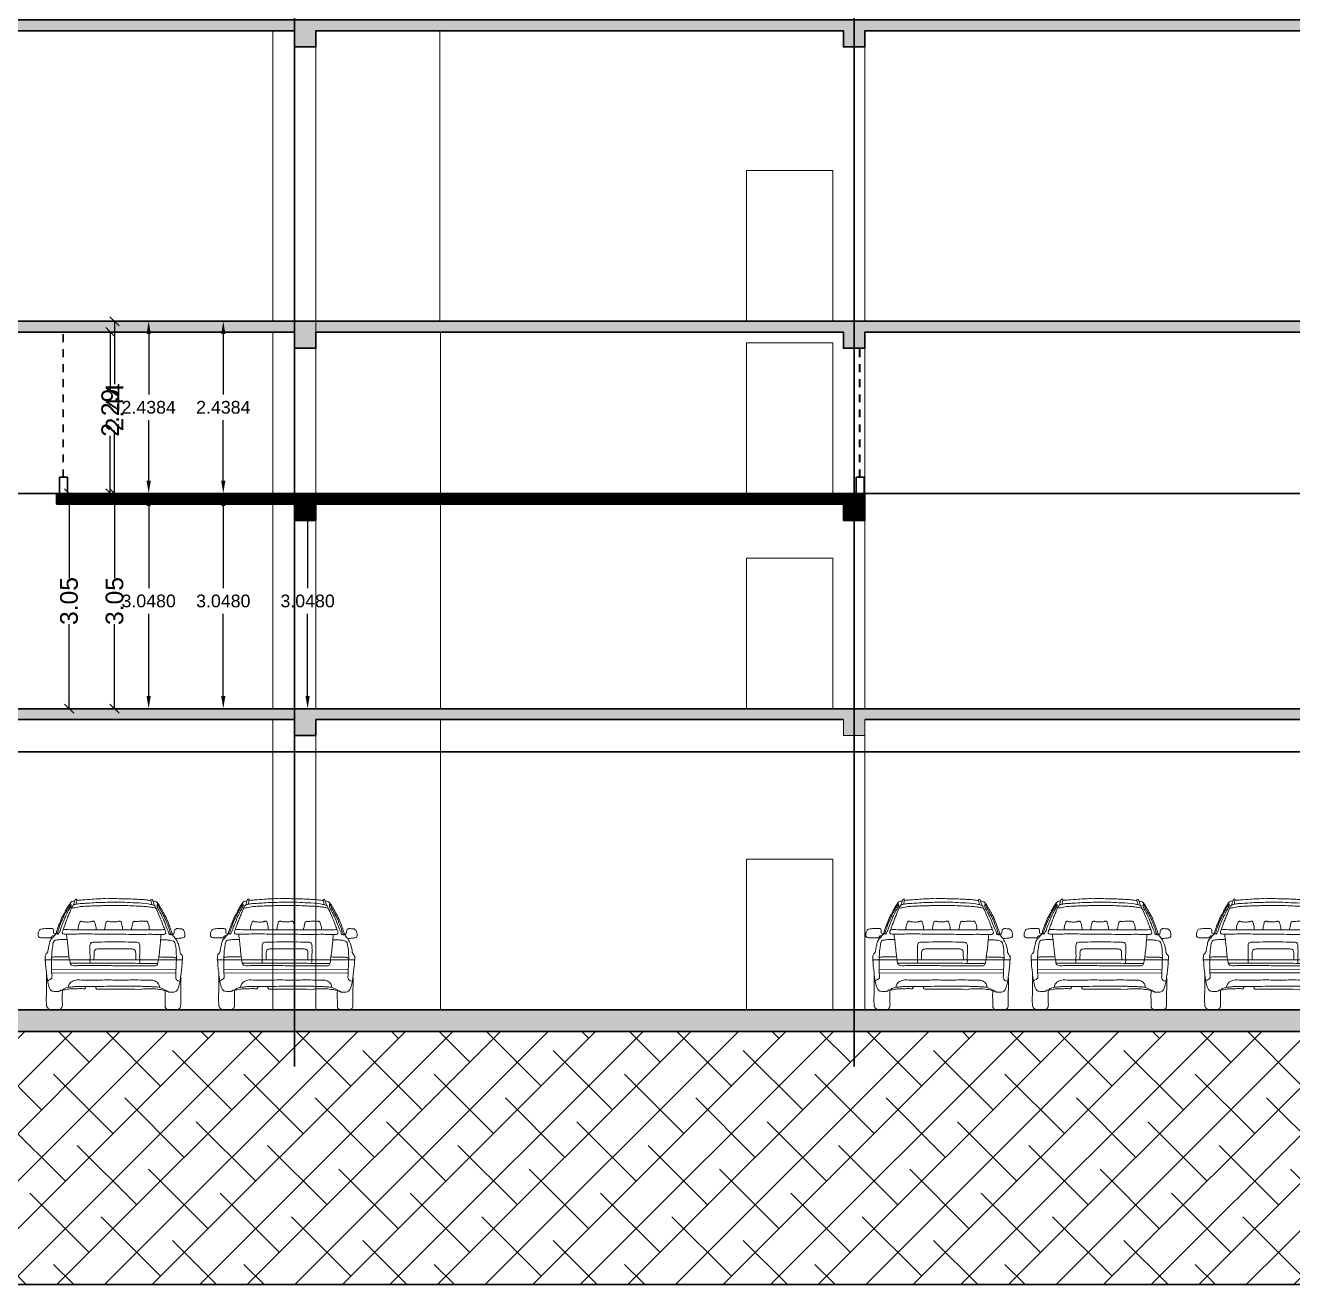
# Model space of a CAD drawing. Header units: metres. Extents: x 71870 to 71989, y 12512 to 13085.
# Drawn here: x 71935.13 to 71953.07, y 12511.59 to 12529.42 of the extents above; entities that cross this region are included whole.
import ezdxf

# ---------------------------------------------------------------- set-up
doc = ezdxf.new("R2010")
doc.units = ezdxf.units.M
doc.header["$MEASUREMENT"] = 0
doc.linetypes.add('CENTER', pattern=[2, 1.25, -0.25, 0.25, -0.25])
doc.linetypes.add('HIDDEN2', pattern=[0.1875, 0.125, -0.0625])
doc.layers.get('Defpoints').update_dxf_attribs({"color": 6, "lineweight": 0})
for name, color, linetype, lineweight in [('02_FB_GLASS', 4, 'Continuous', 9), ('02_FB_GREY', 8, 'Continuous', 5), ('02_FB_WALL', 7, 'Continuous', 30)]:
    doc.layers.add(name, color=color, linetype=linetype, lineweight=lineweight)
for name, color, linetype in [('BLK_1_FLR_0_ROOM_1', 2, 'Continuous'), ('BLK_1_FLR_0_WC_BATH_HT', 1, 'Continuous'), ('BLK_1_FLR_1_ROOM_1', 2, 'Continuous'), ('BLK_1_FLR_1_WC_BATH_HT', 1, 'Continuous'), ('cad-block.com', 7, 'Continuous')]:
    doc.layers.add(name, color=color, linetype=linetype)
doc.styles.add('century Gothic', font='arial.ttf')
doc.styles.get("Standard").update_dxf_attribs({"font": 'arial.ttf'})
doc.dimstyles.new('STAND', dxfattribs={"dimtxt": 0.25, "dimasz": 0.13, "dimexe": 0, "dimexo": 0, "dimgap": 0, "dimtad": 0, "dimzin": 0, "dimdsep": 46, "dimtxsty": 'century Gothic', "dimblk": 'OBLIQUE', "dimcen": 0.15, "dimse1": 1, "dimse2": 1, "dimclrd": 5, "dimclre": 7, "dimclrt": 5, "dimazin": 0, "dimtfac": 1, "dimtofl": 0, "dimtmove": 0, "dimatfit": 3, "dimfxl": 0, "dimtolj": 1, "dimtzin": 0, "dimlwd": -1, "dimlwe": -1, "dimarcsym": 0})
doc.dimstyles.get("Standard").update_dxf_attribs({"dimtxt": 0.18, "dimasz": 0.18, "dimexe": 0.18, "dimexo": 0.0625, "dimgap": 0.09, "dimtad": 0, "dimtih": 1, "dimtoh": 1, "dimdec": 4, "dimzin": 0, "dimdsep": 46, "dimtxsty": 'Standard', "dimcen": 0.09, "dimadec": 0, "dimazin": 0, "dimtfac": 1, "dimtdec": 4, "dimtofl": 0, "dimtmove": 0, "dimatfit": 3, "dimfxl": 0, "dimtolj": 1, "dimtzin": 0, "dimarcsym": 0})

# ---------------------------------------------------------------- blocks, each defined once
blk = doc.blocks.new('_Oblique')
at = {"color": 0, "linetype": 'ByBlock', "lineweight": -2}
blk.add_line((-0.5, -0.5), (0.5, 0.5), dxfattribs=at)
blk = doc.blocks.new('*D434')
at = {"color": 5}
for p, q in [((71935.75, 12522.791), (71935.75, 12521.592)), ((71935.75, 12519.743), (71935.75, 12520.941))]:
    blk.add_line(p, q, dxfattribs=at)
at = {"layer": 'Defpoints', "color": 0, "lineweight": 25}
for p in [(71935.75, 12522.791), (71935.75, 12519.743), (71935.75, 12519.743)]:
    blk.add_point(p, dxfattribs=at)
at = {"color": 5, "xscale": 0.13, "yscale": 0.13, "zscale": 0.13}
for p, rotation in [((71935.75, 12522.791), 90), ((71935.75, 12519.743), 270)]:
    blk.add_blockref('_Oblique', p, dxfattribs=dict(at, rotation=rotation))
at = {"color": 5, "lineweight": 25, "insert": (71935.75, 12521.267), "char_height": 0.25, "attachment_point": 5, "rotation": 90, "style": 'century Gothic'}
blk.add_mtext('\\A1;3.05', dxfattribs=at)
blk = doc.blocks.new('*D445')
at = {"layer": 'BLK_1_FLR_0_ROOM_1', "color": 2}
for p, q in [((71936.394, 12522.791), (71936.394, 12521.592)), ((71936.394, 12519.743), (71936.394, 12520.941))]:
    blk.add_line(p, q, dxfattribs=at)
at = {"layer": 'Defpoints', "color": 0, "lineweight": 25}
for p in [(71936.139, 12522.791), (71936.394, 12522.791), (71936.239, 12519.743)]:
    blk.add_point(p, dxfattribs=at)
at = {"layer": 'BLK_1_FLR_0_ROOM_1', "color": 2, "xscale": 0.13, "yscale": 0.13, "zscale": 0.13}
for p, rotation in [((71936.394, 12522.791), 90), ((71936.394, 12519.743), 270)]:
    blk.add_blockref('_Oblique', p, dxfattribs=dict(at, rotation=rotation))
at = {"layer": 'BLK_1_FLR_0_ROOM_1', "color": 2, "lineweight": 25, "insert": (71936.394, 12521.267), "char_height": 0.25, "attachment_point": 5, "rotation": 90, "style": 'century Gothic'}
blk.add_mtext('\\A1;3.05', dxfattribs=at)
blk = doc.blocks.new('*D448')
at = {"layer": 'BLK_1_FLR_0_WC_BATH_HT', "color": 0, "lineweight": -2}
for p, q in [((71936.684, 12522.791), (71937.057, 12522.791)), ((71936.877, 12522.611), (71936.877, 12521.449)), ((71936.877, 12519.923), (71936.877, 12521.085)), ((71936.784, 12519.743), (71937.057, 12519.743))]:
    blk.add_line(p, q, dxfattribs=at)
at = {"layer": 'BLK_1_FLR_0_WC_BATH_HT', "color": 0, "lineweight": 25}
for points in [[(71936.847, 12522.611), (71936.907, 12522.611), (71936.877, 12522.791)], [(71936.847, 12519.923), (71936.907, 12519.923), (71936.877, 12519.743)]]:
    blk.add_solid(points, dxfattribs=at)
at = {"layer": 'Defpoints', "color": 0, "lineweight": 25}
for p in [(71936.621, 12522.791), (71936.877, 12522.791), (71936.722, 12519.743)]:
    blk.add_point(p, dxfattribs=at)
at = {"layer": 'BLK_1_FLR_0_WC_BATH_HT', "color": 0, "insert": (71936.877, 12521.267), "char_height": 0.18, "attachment_point": 5}
blk.add_mtext('\\A1;3.0480', dxfattribs=at)
blk = doc.blocks.new('*D449')
at = {"layer": 'BLK_1_FLR_0_WC_BATH_HT', "color": 0, "lineweight": -2}
for p, q in [((71937.74, 12522.791), (71938.113, 12522.791)), ((71937.933, 12522.611), (71937.933, 12521.449)), ((71937.933, 12519.923), (71937.933, 12521.085)), ((71937.841, 12519.743), (71938.113, 12519.743))]:
    blk.add_line(p, q, dxfattribs=at)
at = {"layer": 'BLK_1_FLR_0_WC_BATH_HT', "color": 0, "lineweight": 25}
for points in [[(71937.903, 12522.611), (71937.963, 12522.611), (71937.933, 12522.791)], [(71937.903, 12519.923), (71937.963, 12519.923), (71937.933, 12519.743)]]:
    blk.add_solid(points, dxfattribs=at)
at = {"layer": 'Defpoints', "color": 0, "lineweight": 25}
for p in [(71937.678, 12522.791), (71937.933, 12522.791), (71937.778, 12519.743)]:
    blk.add_point(p, dxfattribs=at)
at = {"layer": 'BLK_1_FLR_0_WC_BATH_HT', "color": 0, "insert": (71937.933, 12521.267), "char_height": 0.18, "attachment_point": 5}
blk.add_mtext('\\A1;3.0480', dxfattribs=at)
blk = doc.blocks.new('*D450')
at = {"layer": 'BLK_1_FLR_0_WC_BATH_HT', "color": 0, "lineweight": -2}
for p, q in [((71938.935, 12522.791), (71939.307, 12522.791)), ((71939.127, 12522.611), (71939.127, 12521.449)), ((71939.127, 12519.923), (71939.127, 12521.085)), ((71939.035, 12519.743), (71939.307, 12519.743))]:
    blk.add_line(p, q, dxfattribs=at)
at = {"layer": 'BLK_1_FLR_0_WC_BATH_HT', "color": 0, "lineweight": 25}
for points in [[(71939.097, 12522.611), (71939.157, 12522.611), (71939.127, 12522.791)], [(71939.097, 12519.923), (71939.157, 12519.923), (71939.127, 12519.743)]]:
    blk.add_solid(points, dxfattribs=at)
at = {"layer": 'Defpoints', "color": 0, "lineweight": 25}
for p in [(71938.872, 12522.791), (71939.127, 12522.791), (71938.973, 12519.743)]:
    blk.add_point(p, dxfattribs=at)
at = {"layer": 'BLK_1_FLR_0_WC_BATH_HT', "color": 0, "insert": (71939.127, 12521.267), "char_height": 0.18, "attachment_point": 5}
blk.add_mtext('\\A1;3.0480', dxfattribs=at)
blk = doc.blocks.new('A$C25D40799')
for p, q in [((522, 1544), (539, 1542)), ((1588, 1542), (1571, 1541)), ((97, 699), (2010, 699)), ((191, 562), (1923, 558)), ((190, 519), (1918, 515))]:
    blk.add_line(p, q)
for points, knots in [([(453, 1497), (422, 1454), (416, 1442), (399, 1416), (378, 1377), (357, 1327), (326, 1284), (310, 1226), (283, 1177), (270, 1129), (258, 1096), (253, 1074), (246, 1059), (238, 1044), (219, 1031), (206, 1003), (175, 986), (169, 958), (158, 941), (157, 919), (149, 892), (142, 858), (138, 831), (135, 809), (125, 799), (118, 785), (103, 774), (100, 754), (98, 732), (97, 713), (97, 696), (98, 686), (107, 674), (101, 653), (105, 623), (106, 586), (117, 537), (117, 484), (129, 426), (137, 374), (148, 334), (157, 304), (170, 284), (184, 264), (215, 260), (244, 257), (274, 257), (296, 258), (307, 269), (318, 275), (328, 278), (341, 275), (350, 291), (366, 303), (391, 309), (423, 318), (466, 319), (524, 329), (597, 327), (683, 330), (804, 329), (928, 328), (1042, 333), (1140, 333), (1246, 332), (1354, 333), (1437, 330), (1498, 328), (1555, 326), (1614, 323), (1668, 319), (1713, 308), (1747, 290), (1779, 277), (1800, 263), (1810, 252), (1821, 249), (1843, 251), (1871, 249), (1904, 248), (1924, 264), (1943, 279), (1951, 306), (1961, 334), (1971, 367), (1978, 403), (1982, 442), (1987, 481), (1994, 520), (1997, 563), (2003, 604), (2007, 646), (2007, 683), (2012, 713), (2013, 736), (2010, 751), (1997, 766), (1986, 784), (1974, 801), (1977, 820), (1973, 841), (1965, 866), (1961, 895), (1954, 920), (1940, 945), (1926, 975), (1903, 1005), (1887, 1029), (1873, 1046), (1856, 1044), (1843, 1051), (1824, 1052), (1821, 1078), (1800, 1120), (1776, 1181), (1754, 1243), (1730, 1298), (1704, 1346), (1683, 1388), (1669, 1413), (1660, 1429), (1657, 1442), (1657, 1456), (1662, 1470), (1666, 1482), (1663, 1493), (1655, 1499), (1640, 1510), (1620, 1515), (1605, 1519), (1598, 1521), (1597, 1521)], [0.1427516, 0.1427516, 0.1427516, 0.1427516, 0.1441207, 0.1491577, 0.1592131, 0.1662954, 0.1767689, 0.1855494, 0.1967554, 0.2051715, 0.2106866, 0.2148044, 0.2165516, 0.2192272, 0.2231216, 0.2279667, 0.2344574, 0.2396988, 0.2417508, 0.2447679, 0.2503915, 0.2562398, 0.2625008, 0.2646156, 0.2670974, 0.2692619, 0.2723491, 0.2761324, 0.2791232, 0.2837165, 0.2857809, 0.2876726, 0.2890104, 0.2927793, 0.2976017, 0.3047458, 0.3115836, 0.3228817, 0.3319707, 0.341553, 0.3493995, 0.3535351, 0.3570373, 0.3619053, 0.3651923, 0.3718659, 0.3771463, 0.3804333, 0.3827283, 0.3845789, 0.3866954, 0.3880729, 0.3909937, 0.3942555, 0.398394, 0.4040732, 0.4109949, 0.4202495, 0.4340319, 0.4481112, 0.4641835, 0.4954098, 0.51109, 0.5223418, 0.545301, 0.5652758, 0.5772893, 0.5873935, 0.5965795, 0.6064622, 0.6172914, 0.6239172, 0.6299773, 0.6370636, 0.6412013, 0.6429937, 0.6444456, 0.6465118, 0.6543688, 0.6589833, 0.6626123, 0.6668312, 0.6710489, 0.6763449, 0.6821303, 0.6886547, 0.6948862, 0.702056, 0.7087711, 0.7149814, 0.7239743, 0.7301846, 0.7361529, 0.7430687, 0.7453625, 0.747978, 0.7507787, 0.7551725, 0.7585599, 0.7610831, 0.7645543, 0.7695644, 0.7744681, 0.7790389, 0.7829391, 0.7892012, 0.7959495, 0.8016858, 0.8046248, 0.8060023, 0.8100116, 0.8119047, 0.8143755, 0.8213364, 0.8372718, 0.8468576, 0.8551737, 0.8673872, 0.8746748, 0.879399, 0.8819641, 0.8838557, 0.8861495, 0.8889869, 0.8911018, 0.8925526, 0.894527, 0.8969663, 0.9012549, 0.9047667, 0.9051149, 0.9051149, 0.9051149, 0.9051149]), ([(448, 1491), (451, 1485), (456, 1474), (462, 1458), (456, 1443), (450, 1428), (434, 1409), (417, 1378), (403, 1339), (379, 1303), (366, 1262), (347, 1222), (329, 1176), (313, 1137), (309, 1103), (292, 1086), (287, 1070), (275, 1055), (261, 1062), (252, 1061), (248, 1061)], [0.00393246, 0.00393246, 0.00393246, 0.00393246, 0.00694879, 0.01010811, 0.01212537, 0.01485463, 0.01885172, 0.0245582, 0.03238138, 0.04019022, 0.04641738, 0.05424055, 0.06257681, 0.07160269, 0.07590429, 0.07928738, 0.08300537, 0.08496544, 0.08747661, 0.08969513, 0.08969513, 0.08969513, 0.08969513]), ([(491, 1462), (494, 1473), (503, 1497), (512, 1524), (519, 1541), (522, 1544)], [0.00089717, 0.00089717, 0.00089717, 0.00089717, 0.00705848, 0.01367692, 0.01585466, 0.01585466, 0.01585466, 0.01585466]), ([(525, 1473), (528, 1484), (534, 1506), (539, 1530), (539, 1542)], [0.0017489, 0.0017489, 0.0017489, 0.0017489, 0.00757716, 0.01366641, 0.01366641, 0.01366641, 0.01366641]), ([(1233, 1549), (1207, 1550), (1146, 1550), (1055, 1552), (954, 1550), (855, 1552), (740, 1542), (636, 1535), (563, 1529), (538, 1525)], [0, 0, 0, 0, 0.0130865, 0.0315417, 0.0459743, 0.0647681, 0.0815991, 0.1048393, 0.1182554, 0.1182554, 0.1182554, 0.1182554]), ([(1572, 1525), (1561, 1526), (1525, 1529), (1463, 1539), (1388, 1541), (1310, 1546), (1260, 1547), (1233, 1548)], [0.90956096, 0.90956096, 0.90956096, 0.90956096, 0.91516129, 0.92740666, 0.94165728, 0.95360429, 0.96715149, 0.96715149, 0.96715149, 0.96715149]), ([(1583, 1471), (1580, 1482), (1574, 1505), (1570, 1528), (1571, 1540)], [0.0017489, 0.0017489, 0.0017489, 0.0017489, 0.00757716, 0.01366641, 0.01366641, 0.01366641, 0.01366641]), ([(1617, 1459), (1614, 1471), (1606, 1494), (1597, 1522), (1591, 1539), (1588, 1542)], [0.00089717, 0.00089717, 0.00089717, 0.00089717, 0.00705848, 0.01367692, 0.01585466, 0.01585466, 0.01585466, 0.01585466]), ([(723, 654), (723, 666), (721, 699), (725, 750), (718, 809), (722, 858), (719, 897), (726, 920), (735, 935), (752, 943), (787, 943), (877, 949), (975, 946), (1052, 948), (1068, 948)], [0, 0, 0, 0, 0.006094, 0.0168189, 0.0258234, 0.0362585, 0.0417659, 0.0459866, 0.0480774, 0.0504159, 0.0550938, 0.0658437, 0.0966014, 0.1049292, 0.1049292, 0.1049292, 0.1049292]), ([(1413, 654), (1414, 666), (1416, 699), (1412, 750), (1418, 809), (1414, 858), (1417, 897), (1411, 920), (1402, 935), (1385, 943), (1350, 943), (1259, 949), (1161, 946), (1085, 948), (1068, 948)], [0, 0, 0, 0, 0.006094, 0.0168189, 0.0258234, 0.0362585, 0.0417659, 0.0459866, 0.0480774, 0.0504159, 0.0550938, 0.0658437, 0.0966014, 0.1049292, 0.1049292, 0.1049292, 0.1049292]), ([(778, 699), (778, 703), (777, 728), (780, 764), (777, 804), (783, 826), (792, 841), (809, 849), (844, 850), (932, 855), (1011, 853), (1068, 853)], [0.02353949, 0.02353949, 0.02353949, 0.02353949, 0.0258234, 0.03625846, 0.04176585, 0.04598659, 0.04807738, 0.05041587, 0.05509377, 0.06584368, 0.09515876, 0.09515876, 0.09515876, 0.09515876]), ([(1358, 699), (1359, 703), (1360, 728), (1357, 764), (1360, 804), (1353, 826), (1344, 841), (1327, 849), (1292, 850), (1205, 855), (1126, 853), (1068, 853)], [0.02353949, 0.02353949, 0.02353949, 0.02353949, 0.0258234, 0.03625846, 0.04176585, 0.04598659, 0.04807738, 0.05041587, 0.05509377, 0.06584368, 0.09515876, 0.09515876, 0.09515876, 0.09515876])]:
    blk.add_open_spline(points, degree=3, knots=knots)
for points in [[(455, 1471), (444, 1456), (426, 1431), (410, 1401), (385, 1359), (362, 1316), (345, 1273), (318, 1221), (298, 1161), (283, 1121), (271, 1080), (264, 1060)], [(1118, 1502), (1042, 1503), (932, 1499), (804, 1496), (689, 1488), (599, 1483), (538, 1476), (511, 1470), (497, 1466), (488, 1459), (477, 1442), (440, 1360), (416, 1301), (390, 1237), (370, 1183), (352, 1130), (342, 1103), (335, 1085), (336, 1073), (340, 1065), (349, 1059), (381, 1057), (479, 1057), (562, 1059), (718, 1059), (852, 1058), (1022, 1057), (1144, 1056), (1301, 1053), (1430, 1053), (1567, 1054), (1631, 1053), (1696, 1052), (1739, 1053), (1764, 1056), (1773, 1064), (1777, 1070), (1776, 1091), (1748, 1159), (1720, 1236), (1692, 1301), (1652, 1396), (1631, 1439), (1625, 1451), (1615, 1457), (1594, 1465), (1568, 1469), (1534, 1477), (1355, 1493), (1207, 1500), (1117, 1502)], [(1662, 1470), (1679, 1445), (1693, 1412), (1716, 1371), (1741, 1323), (1773, 1260), (1791, 1215), (1809, 1171), (1824, 1129), (1833, 1096), (1845, 1065), (1851, 1046)], [(1665, 1485), (1678, 1472), (1691, 1449), (1715, 1411), (1737, 1372), (1762, 1325), (1788, 1275), (1809, 1222), (1832, 1162), (1847, 1115), (1862, 1073), (1866, 1060), (1875, 1055), (1877, 1043)], [(559, 1120), (559, 1146), (564, 1173), (572, 1199), (583, 1222), (590, 1233), (597, 1236), (608, 1236), (613, 1232), (638, 1226), (658, 1226), (687, 1225), (718, 1226), (740, 1229), (752, 1234), (765, 1237), (771, 1238), (782, 1232), (786, 1222), (794, 1204), (800, 1176), (806, 1152), (807, 1129), (810, 1118)], [(1295, 1117), (1298, 1131), (1305, 1155), (1311, 1186), (1315, 1202), (1321, 1223), (1334, 1234), (1341, 1235), (1355, 1234), (1371, 1233), (1402, 1236), (1431, 1237), (1454, 1237), (1475, 1235), (1492, 1235), (1512, 1238), (1521, 1230), (1529, 1214), (1536, 1193), (1544, 1169), (1548, 1144), (1548, 1118)], [(242, 1063), (221, 1066), (216, 1092), (215, 1116), (204, 1130), (184, 1136), (161, 1136), (113, 1135), (79, 1131), (37, 1125), (20, 1111), (11, 1095), (1, 1069), (2, 1036), (5, 1023), (16, 1012), (37, 1006), (58, 1006), (97, 1006), (139, 1005), (167, 1005), (177, 1009), (185, 1015), (198, 1030), (206, 1032), (214, 1034), (225, 1033)], [(1878, 1055), (1888, 1059), (1892, 1067), (1896, 1085), (1895, 1099), (1905, 1117), (1916, 1128), (1926, 1134), (1945, 1133), (1982, 1130), (2002, 1129), (2023, 1114), (2033, 1097), (2040, 1078), (2042, 1061), (2043, 1046), (2043, 1034), (2038, 1017), (2027, 1008), (2007, 1003), (1975, 1001), (1941, 998), (1919, 997), (1906, 999)], [(402, 982), (360, 984), (308, 980), (265, 977), (238, 971), (223, 964), (217, 950), (207, 923), (203, 886), (195, 841), (191, 792), (189, 751), (187, 701), (186, 635), (188, 561), (186, 527), (189, 502), (194, 484), (192, 460), (189, 442), (182, 437), (166, 423), (133, 408)], [(1706, 976), (1755, 977), (1793, 975), (1847, 969), (1883, 958), (1903, 937), (1908, 919), (1916, 878), (1923, 833), (1922, 794), (1927, 746), (1926, 710), (1924, 667), (1923, 616), (1919, 544), (1919, 515), (1916, 463), (1919, 437), (1929, 425), (1939, 411), (1956, 406), (1979, 400)], [(190, 732), (202, 735), (228, 739), (273, 740), (370, 740), (430, 743)], [(1680, 742), (1694, 739), (1723, 737), (1773, 736), (1873, 735), (1894, 733), (1904, 731), (1914, 726), (1925, 725)], [(445, 654), (535, 652), (759, 653), (1036, 653), (1289, 651), (1540, 648), (1663, 648)], [(670, 329), (661, 313), (655, 304), (646, 297), (626, 297), (571, 298), (531, 295), (487, 296), (454, 296), (422, 291), (386, 286), (363, 281), (350, 281)]]:
    blk.add_spline(points, degree=3)
for points, start_tangent, end_tangent in [([(448, 1490), (457, 1502), (470, 1510), (493, 1518), (511, 1521)], (0.593425, 0.80489), (0.992356, 0.123409)), ([(472, 1419), (509, 1425), (552, 1433), (633, 1443), (716, 1447), (778, 1451), (882, 1453), (956, 1457), (1074, 1456), (1157, 1455), (1272, 1453), (1320, 1451), (1414, 1446), (1487, 1442), (1559, 1434), (1593, 1429), (1644, 1419)], (0.904907, 0.425609), (0.999412, -0.034278)), ([(926, 1118), (930, 1146), (935, 1174), (944, 1210), (951, 1230), (965, 1236), (980, 1237), (994, 1232), (1011, 1229), (1033, 1229), (1059, 1227), (1087, 1229), (1114, 1231), (1126, 1235), (1131, 1238), (1142, 1238), (1155, 1227), (1161, 1205), (1172, 1169), (1177, 1134), (1179, 1117)], (0.033863, 0.999426), (0.35577, -0.934573)), ([(393, 1056), (398, 1025), (404, 987), (410, 924), (418, 857), (422, 809), (428, 753), (436, 702), (444, 659), (449, 642), (458, 631), (470, 623), (504, 617), (570, 618), (774, 619), (989, 618), (1198, 615), (1424, 614), (1581, 614), (1634, 616), (1655, 626), (1664, 643), (1671, 681), (1688, 803), (1698, 894), (1706, 981), (1712, 1051)], (0.077473, -0.996994), (0.074071, 0.997253)), ([(117, 507), (114, 169), (114, 114), (118, 76), (118, 55), (126, 39), (142, 19), (160, 9), (212, 4), (269, 1), (315, 14), (335, 46), (338, 77), (335, 164), (338, 277)], (-0.012801, -0.999918), (0.019428, 0.999811)), ([(421, 318), (423, 337), (434, 359), (450, 382), (481, 403), (504, 410), (544, 418), (574, 418), (685, 416), (961, 418), (1178, 417), (1389, 418), (1543, 416), (1584, 416), (1609, 412), (1640, 399), (1657, 386), (1677, 364), (1686, 341), (1689, 314)], (0.190198, 0.981746), (0.086844, -0.996222)), ([(1990, 450), (1985, 138), (1985, 79), (1982, 47), (1973, 27), (1952, 6), (1902, 0), (1870, 1), (1816, 4), (1786, 15), (1771, 38), (1769, 86), (1768, 154), (1769, 267)], (-0.040779, -0.999168), (0.060714, 0.998155)), ([(795, 331), (800, 317), (807, 302), (811, 293), (823, 289), (845, 289), (1117, 289), (1264, 291), (1430, 289), (1512, 297), (1560, 296), (1637, 293), (1682, 287), (1742, 278), (1796, 266)], (0.525514, -0.850785), (0.941191, 0.337876))]:
    blk.add_spline(points, degree=3, dxfattribs=dict(start_tangent=start_tangent, end_tangent=end_tangent))
at = {"start_tangent": (0.958706, -0.284399)}
blk.add_spline([(350, 1124), (420, 1119), (541, 1118), (736, 1117), (898, 1117), (1085, 1116), (1237, 1116), (1375, 1117), (1539, 1117), (1683, 1117), (1763, 1121)], degree=3, dxfattribs=at)
blk = doc.blocks.new('A$C70151CF8')
at = {"layer": '02_FB_GREY', "ltscale": 100}
blk.add_blockref('A$C25D40799', (0, 0), dxfattribs=at)
blk = doc.blocks.new('*D457')
at = {"color": 5}
for p, q in [((71936.334, 12525.077), (71936.334, 12524.261)), ((71936.334, 12522.791), (71936.334, 12523.607))]:
    blk.add_line(p, q, dxfattribs=at)
at = {"layer": 'Defpoints', "color": 0, "lineweight": 25}
for p in [(71936.334, 12525.077), (71936.479, 12525.077), (71936.479, 12522.791)]:
    blk.add_point(p, dxfattribs=at)
at = {"color": 5, "xscale": 0.13, "yscale": 0.13, "zscale": 0.13}
for p, rotation in [((71936.334, 12525.077), 90), ((71936.334, 12522.791), 270)]:
    blk.add_blockref('_Oblique', p, dxfattribs=dict(at, rotation=rotation))
at = {"color": 5, "lineweight": 25, "insert": (71936.334, 12523.934), "char_height": 0.25, "attachment_point": 5, "rotation": 90, "style": 'century Gothic'}
blk.add_mtext('\\A1;2.29', dxfattribs=at)
blk = doc.blocks.new('*D462')
at = {"layer": 'BLK_1_FLR_1_ROOM_1', "color": 2}
for p, q in [((71936.394, 12525.229), (71936.394, 12524.336)), ((71936.394, 12522.791), (71936.394, 12523.684))]:
    blk.add_line(p, q, dxfattribs=at)
at = {"layer": 'Defpoints', "color": 0, "lineweight": 25}
for p in [(71936.139, 12525.229), (71936.394, 12525.229), (71936.239, 12522.791)]:
    blk.add_point(p, dxfattribs=at)
at = {"layer": 'BLK_1_FLR_1_ROOM_1', "color": 2, "xscale": 0.13, "yscale": 0.13, "zscale": 0.13}
for p, rotation in [((71936.394, 12525.229), 90), ((71936.394, 12522.791), 270)]:
    blk.add_blockref('_Oblique', p, dxfattribs=dict(at, rotation=rotation))
at = {"layer": 'BLK_1_FLR_1_ROOM_1', "color": 2, "lineweight": 25, "insert": (71936.394, 12524.01), "char_height": 0.25, "attachment_point": 5, "rotation": 90, "style": 'century Gothic'}
blk.add_mtext('\\A1;2.44', dxfattribs=at)
blk = doc.blocks.new('*D463')
at = {"layer": 'BLK_1_FLR_1_WC_BATH_HT', "color": 0, "lineweight": -2}
for p, q in [((71936.684, 12525.229), (71937.057, 12525.229)), ((71936.877, 12525.049), (71936.877, 12524.192)), ((71936.877, 12522.971), (71936.877, 12523.828)), ((71936.784, 12522.791), (71937.057, 12522.791))]:
    blk.add_line(p, q, dxfattribs=at)
at = {"layer": 'BLK_1_FLR_1_WC_BATH_HT', "color": 0, "lineweight": 25}
for points in [[(71936.847, 12525.049), (71936.907, 12525.049), (71936.877, 12525.229)], [(71936.847, 12522.971), (71936.907, 12522.971), (71936.877, 12522.791)]]:
    blk.add_solid(points, dxfattribs=at)
at = {"layer": 'Defpoints', "color": 0, "lineweight": 25}
for p in [(71936.621, 12525.229), (71936.877, 12525.229), (71936.722, 12522.791)]:
    blk.add_point(p, dxfattribs=at)
at = {"layer": 'BLK_1_FLR_1_WC_BATH_HT', "color": 0, "insert": (71936.877, 12524.01), "char_height": 0.18, "attachment_point": 5}
blk.add_mtext('\\A1;2.4384', dxfattribs=at)
blk = doc.blocks.new('*D464')
at = {"layer": 'BLK_1_FLR_1_WC_BATH_HT', "color": 0, "lineweight": -2}
for p, q in [((71937.74, 12525.229), (71938.113, 12525.229)), ((71937.933, 12525.049), (71937.933, 12524.192)), ((71937.933, 12522.971), (71937.933, 12523.828)), ((71937.841, 12522.791), (71938.113, 12522.791))]:
    blk.add_line(p, q, dxfattribs=at)
at = {"layer": 'BLK_1_FLR_1_WC_BATH_HT', "color": 0, "lineweight": 25}
for points in [[(71937.903, 12525.049), (71937.963, 12525.049), (71937.933, 12525.229)], [(71937.903, 12522.971), (71937.963, 12522.971), (71937.933, 12522.791)]]:
    blk.add_solid(points, dxfattribs=at)
at = {"layer": 'Defpoints', "color": 0, "lineweight": 25}
for p in [(71937.678, 12525.229), (71937.933, 12525.229), (71937.778, 12522.791)]:
    blk.add_point(p, dxfattribs=at)
at = {"layer": 'BLK_1_FLR_1_WC_BATH_HT', "color": 0, "insert": (71937.933, 12524.01), "char_height": 0.18, "attachment_point": 5}
blk.add_mtext('\\A1;2.4384', dxfattribs=at)

msp = doc.modelspace()

# ---------------------------------------------------------------- hatches: boundary and pattern name
at = {"layer": '02_FB_GREY'}
h = msp.add_hatch(dxfattribs=at)
h.set_pattern_fill('ANSI31', color=256, scale=0.0254)
h.set_pattern_definition([(45, (71338.319566, 12543.2301546), (-0.00224506403, 0.00224506403), [])])
h.paths.add_polyline_path([(71974.02935, 12533.38244), (71974.56275, 12533.38244), (71974.56275, 12533.76344), (71922.77215, 12533.76344), (71922.77215, 12533.38244), (71923.07695, 12533.38244), (71923.07695, 12533.61104), (71931.01998, 12533.61104), (71931.01998, 12533.38244), (71931.32448, 12533.38244), (71931.32448, 12533.61104), (71938.94049, 12533.61104), (71938.94049, 12533.38244), (71939.24529, 12533.38244), (71939.24529, 12533.61104), (71946.71198, 12533.61104), (71946.71198, 12533.38244), (71947.01678, 12533.38244), (71947.01678, 12533.61104), (71954.64133, 12533.61104), (71954.64133, 12533.38244), (71954.94613, 12533.38244), (71954.94613, 12533.61104), (71962.71853, 12533.61104), (71962.71853, 12533.38244), (71963.02333, 12533.38244), (71963.02333, 12533.61104), (71974.02935, 12533.61104)])
h.paths.add_polyline_path([(71974.02935, 12529.11524), (71974.56275, 12529.11524), (71974.56275, 12529.49624), (71922.77215, 12529.49624), (71922.77215, 12529.11524), (71923.07695, 12529.11524), (71923.07695, 12529.34384), (71931.01998, 12529.34384), (71931.01998, 12529.11524), (71931.32448, 12529.11524), (71931.32448, 12529.34384), (71938.94049, 12529.34384), (71938.94049, 12529.11524), (71939.24529, 12529.11524), (71939.24529, 12529.34384), (71946.71198, 12529.34384), (71946.71198, 12529.11524), (71947.01678, 12529.11524), (71947.01678, 12529.34384), (71954.64133, 12529.34384), (71954.64133, 12529.11524), (71954.94613, 12529.11524), (71954.94613, 12529.34384), (71962.71853, 12529.34384), (71962.71853, 12529.11524), (71963.02333, 12529.11524), (71963.02333, 12529.34384), (71974.02935, 12529.34384)])
h.paths.add_polyline_path([(71974.02935, 12524.84804), (71974.56275, 12524.84804), (71974.56275, 12525.22904), (71922.77215, 12525.22904), (71922.77215, 12524.84804), (71923.07695, 12524.84804), (71923.07695, 12525.07664), (71931.01998, 12525.07664), (71931.01998, 12524.84804), (71931.32448, 12524.84804), (71931.32448, 12525.07664), (71938.94049, 12525.07664), (71938.94049, 12524.84804), (71939.24529, 12524.84804), (71939.24529, 12525.07664), (71946.71198, 12525.07664), (71946.71198, 12524.84804), (71947.01678, 12524.84804), (71947.01678, 12525.07664), (71954.64133, 12525.07664), (71954.64133, 12524.84804), (71954.94613, 12524.84804), (71954.94613, 12525.07664), (71962.71853, 12525.07664), (71962.71853, 12524.84804), (71963.02333, 12524.84804), (71963.02333, 12525.07664), (71974.02935, 12525.07664)])
h = msp.add_hatch(dxfattribs=at)
h.set_pattern_fill('ANSI31', color=256, scale=0.0254)
h.set_pattern_definition([(45, (70138.4466194, 12597.9337204), (-0.00224506403, 0.00224506403), [])])
h.paths.add_polyline_path([(71947.01678, 12522.40964), (71947.01678, 12522.79064), (71935.57375, 12522.79064), (71935.57375, 12522.63824), (71938.94049, 12522.63824), (71938.94049, 12522.40964), (71939.24529, 12522.40964), (71939.24529, 12522.63824), (71946.71198, 12522.63824), (71946.71198, 12522.40964)])
at = {"layer": '02_FB_GREY', "ltscale": 100}
h = msp.add_hatch(dxfattribs=at)
h.set_pattern_fill('ANSI38', color=256, scale=3.81)
h.set_pattern_definition([(45, (70133.0231, 12435.9333), (-0.3367596, 0.3367596), []), (135, (70133.0231, 12435.9333), (-1.01027881, 0.3367596), [1.190625, -0.714375])])
h.paths.add_polyline_path([(71988.45024, 12519.13304), (71986.00328, 12519.13304), (71986.00328, 12519.74264), (71979.74754, 12519.74264), (71979.74754, 12515.47544), (71974.56275, 12515.47544), (71974.56275, 12515.17064), (71922.77215, 12515.17064), (71922.77215, 12515.47544), (71910.58869, 12515.47544), (71910.58869, 12511.58541), (71988.45024, 12511.58541)])
h.paths.add_polyline_path([(71912.85128, 12519.13304), (71910.58869, 12519.13304), (71910.58869, 12515.47544), (71912.85128, 12515.47544)], flags=17)
h.paths.add_polyline_path([(71922.77215, 12519.13304), (71912.85128, 12519.13304), (71912.85128, 12515.47544), (71922.77215, 12515.47544)], flags=17)
h.paths.add_polyline_path([(71922.77215, 12519.74264), (71918.33768, 12519.74264), (71913.07988, 12519.13304), (71922.77215, 12519.13304)], flags=17)
h.paths.add_polyline_path([(71979.74754, 12519.13304), (71979.66816, 12519.13304), (71979.66816, 12517.87574), (71974.56275, 12517.87574), (71974.56275, 12515.47544), (71979.74754, 12515.47544)], flags=17)
h.paths.add_polyline_path([(71921.97544, 12516.86855), (71921.97666, 12518.2819), (71920.6607, 12518.28304), (71920.65947, 12516.86969)], flags=24)
at = {"layer": '02_FB_GREY'}
h = msp.add_hatch(dxfattribs=at)
h.set_pattern_fill('ANSI31', color=256, scale=0.0254)
h.set_pattern_definition([(45, (71240.804699, 12544.2969546), (-0.00224506403, 0.00224506403), [])])
h.paths.add_polyline_path([(71954.64133, 12519.59024), (71954.64133, 12519.36164), (71954.94613, 12519.36164), (71954.94613, 12519.59024), (71962.71853, 12519.59024), (71962.71853, 12519.36164), (71963.02398, 12519.36164), (71963.02398, 12519.59024), (71974.02935, 12519.59024), (71974.02935, 12519.36164), (71974.33415, 12519.36164), (71974.33415, 12515.47544), (71922.92455, 12515.47544), (71922.92455, 12519.36164), (71923.19718, 12519.36164), (71923.19718, 12519.59024), (71931.01998, 12519.59024), (71931.01998, 12519.36164), (71931.32478, 12519.36164), (71931.32478, 12519.59024), (71938.94049, 12519.59024), (71938.94049, 12519.36164), (71939.24529, 12519.36164), (71939.24529, 12519.59024), (71946.71198, 12519.59024), (71946.71198, 12519.36164), (71947.01678, 12519.36164), (71947.01678, 12519.59024)], flags=16)
h.paths.add_polyline_path([(71974.56275, 12515.17064), (71974.56275, 12519.74264), (71922.77215, 12519.74264), (71922.77215, 12515.17064)])

# ---------------------------------------------------------------- linework, layer by layer
at = {"layer": '02_FB_GLASS', "linetype": 'HIDDEN2', "ltscale": 0.9}
for p, q in [((71935.65934, 12523.01924), (71935.65934, 12525.07664)), ((71935.67204, 12523.01924), (71935.67204, 12525.07664)), ((71946.93657, 12523.01924), (71946.93657, 12524.84804)), ((71946.94927, 12523.01924), (71946.94927, 12524.84804))]:
    msp.add_line(p, q, dxfattribs=at)
at = {"layer": '02_FB_GREY', "ltscale": 100}
for p, q in [((71938.63569, 12525.22904), (71938.63569, 12529.34384)), ((71940.99786, 12525.22904), (71940.99786, 12529.34384)), ((71939.24529, 12525.22904), (71939.24529, 12529.11524)), ((71947.01678, 12529.11524), (71947.01678, 12525.22904)), ((71939.24529, 12522.79064), (71939.24529, 12527.89604)), ((71938.63569, 12519.74264), (71938.63569, 12525.07664)), ((71941.00642, 12519.74264), (71941.00642, 12525.07664)), ((71939.24529, 12519.74264), (71939.24529, 12524.84804)), ((71947.01678, 12524.84804), (71947.01678, 12519.74264)), ((71938.63569, 12519.59024), (71938.63569, 12515.47544)), ((71941.00677, 12515.47544), (71941.00677, 12519.59024)), ((71946.71198, 12519.36164), (71946.71198, 12519.59024)), ((71947.01678, 12515.47544), (71947.01678, 12519.59024)), ((71947.01678, 12519.36164), (71947.01678, 12519.59024)), ((71939.24529, 12519.36164), (71939.24529, 12515.47544)), ((71946.71198, 12519.36164), (71947.01678, 12519.36164))]:
    msp.add_line(p, q, dxfattribs=at)
for points in [[(71946.56121, 12525.22904), (71945.34231, 12525.22904), (71945.34231, 12527.36264), (71946.56121, 12527.36264)], [(71946.56121, 12522.79064), (71945.34231, 12522.79064), (71945.34231, 12524.92424), (71946.56121, 12524.92424)], [(71946.56121, 12519.74264), (71945.34231, 12519.74264), (71945.34231, 12521.87624), (71946.56121, 12521.87624)], [(71946.56121, 12515.47544), (71945.34231, 12515.47544), (71945.34231, 12517.60904), (71946.56121, 12517.60904)]]:
    msp.add_lwpolyline(points, close=True, dxfattribs=at)
at = {"layer": '02_FB_WALL', "color": 8, "linetype": 'CENTER', "ltscale": 50}
for p, q in [((71938.94049, 12514.67343), (71938.94049, 12541.8316)), ((71946.86438, 12514.67343), (71946.86438, 12541.8316)), ((71915.04326, 12525.22904), (71988.49749, 12525.22904)), ((71915.05643, 12522.79064), (71983.1997, 12522.79064)), ((71907.26759, 12519.74264), (71983.1997, 12519.74264)), ((71907.49504, 12519.13304), (71983.1997, 12519.13304)), ((71907.25782, 12515.47544), (71983.1997, 12515.47544))]:
    msp.add_line(p, q, dxfattribs=at)
at = {"layer": '02_FB_WALL'}
for p, q in [((71935.61489, 12522.79064), (71935.61489, 12523.01924)), ((71935.61489, 12523.01924), (71935.72919, 12523.01924)), ((71935.72919, 12523.01924), (71935.72919, 12522.79064)), ((71946.89212, 12522.79064), (71946.89212, 12523.01924)), ((71946.89212, 12523.01924), (71947.00642, 12523.01924)), ((71947.00642, 12523.01924), (71947.00642, 12522.79064)), ((71922.77215, 12519.74264), (71974.56275, 12519.74264)), ((71931.32478, 12519.59024), (71938.94049, 12519.59024)), ((71938.94049, 12519.36164), (71938.94049, 12519.59024)), ((71939.24529, 12519.59024), (71946.71198, 12519.59024)), ((71939.24529, 12519.36164), (71939.24529, 12519.59024)), ((71947.01678, 12519.59024), (71954.64133, 12519.59024)), ((71938.94049, 12519.36164), (71939.24529, 12519.36164)), ((71922.92455, 12515.47544), (71974.33415, 12515.47544)), ((71922.77215, 12515.17064), (71974.56275, 12515.17064)), ((71910.58869, 12511.58541), (71988.45024, 12511.58541))]:
    msp.add_line(p, q, dxfattribs=at)
for points in [[(71974.56275, 12529.49624), (71922.77215, 12529.49624), (71922.77215, 12529.11524), (71923.07695, 12529.11524), (71923.07695, 12529.34384), (71931.01998, 12529.34384), (71931.01998, 12529.11524), (71931.32448, 12529.11524), (71931.32448, 12529.34384), (71938.94049, 12529.34384), (71938.94049, 12529.11524), (71939.24529, 12529.11524), (71939.24529, 12529.34384), (71946.71198, 12529.34384), (71946.71198, 12529.11524), (71947.01678, 12529.11524), (71947.01678, 12529.34384), (71954.64133, 12529.34384)], [(71974.56275, 12525.22904), (71922.77215, 12525.22904), (71922.77215, 12524.84804), (71923.07695, 12524.84804), (71923.07695, 12525.07664), (71931.01998, 12525.07664), (71931.01998, 12524.84804), (71931.32448, 12524.84804), (71931.32448, 12525.07664), (71938.94049, 12525.07664), (71938.94049, 12524.84804), (71939.24529, 12524.84804), (71939.24529, 12525.07664), (71946.71198, 12525.07664), (71946.71198, 12524.84804), (71947.01678, 12524.84804), (71947.01678, 12525.07664), (71954.64133, 12525.07664)], [(71935.57375, 12522.63824), (71938.94049, 12522.63824), (71938.94049, 12522.40964), (71939.24529, 12522.40964), (71939.24529, 12522.63824), (71946.71198, 12522.63824), (71946.71198, 12522.40964), (71947.01678, 12522.40964), (71947.01678, 12522.79064), (71935.57375, 12522.79064), (71935.57375, 12522.63824)]]:
    msp.add_lwpolyline(points, dxfattribs=at)

# ---------------------------------------------------------------- block references
at = {"layer": 'cad-block.com', "xscale": 0.001016695008975, "yscale": 0.001016695008975, "zscale": 0.001016695008975}
for p in [(71935.31173, 12515.47531), (71937.75013, 12515.47531), (71947.02832, 12515.47531), (71949.27019, 12515.47531), (71951.70859, 12515.47531)]:
    msp.add_blockref('A$C70151CF8', p, dxfattribs=at)

# ---------------------------------------------------------------- dimensions: what is measured, and where the dimension line sits
at = {"lineweight": 25}
dim = msp.add_aligned_dim(p1=(71936.47928, 12522.79064), p2=(71936.47928, 12525.07664), distance=0.14501, dimstyle='STAND', override={"dimtmove": 1}, dxfattribs=at)
dim.commit()
dim.dimension.update_dxf_attribs({"geometry": '*D457', "text_midpoint": (71936.33427, 12523.93364)})
dim = msp.add_linear_dim(base=(71935.75044, 12519.74264), p1=(71935.75044, 12522.79064), p2=(71935.75044, 12519.74264), angle=90, dimstyle='STAND', dxfattribs=at)
dim.commit()
dim.dimension.update_dxf_attribs({"geometry": '*D434', "text_midpoint": (71935.75044, 12521.26664)})
at = {"layer": 'BLK_1_FLR_0_ROOM_1', "color": 2, "lineweight": 25}
dim = msp.add_linear_dim(base=(71936.39408, 12522.79064), p1=(71936.23945, 12519.74264), p2=(71936.13891, 12522.79064), angle=90, dimstyle='STAND', override={"dimclrd": 2, "dimclrt": 2}, dxfattribs=at)
dim.commit()
dim.dimension.update_dxf_attribs({"geometry": '*D445', "text_midpoint": (71936.39408, 12521.26664)})
at = {"layer": 'BLK_1_FLR_0_WC_BATH_HT', "color": 1}
dim = msp.add_linear_dim(base=(71936.87655, 12522.79064), p1=(71936.72192, 12519.74264), p2=(71936.62137, 12522.79064), angle=90, dimstyle='Standard', dxfattribs=at)
dim.commit()
dim.dimension.update_dxf_attribs({"geometry": '*D448', "text_midpoint": (71936.87655, 12521.26664)})
at = {"layer": 'BLK_1_FLR_0_WC_BATH_HT', "color": 2}
dim = msp.add_linear_dim(base=(71937.93307, 12522.79064), p1=(71937.77845, 12519.74264), p2=(71937.6779, 12522.79064), angle=90, dimstyle='Standard', dxfattribs=at)
dim.commit()
dim.dimension.update_dxf_attribs({"geometry": '*D449', "text_midpoint": (71937.93307, 12521.26664)})
at = {"layer": 'BLK_1_FLR_0_WC_BATH_HT', "color": 3}
dim = msp.add_linear_dim(base=(71939.12733, 12522.79064), p1=(71938.9727, 12519.74264), p2=(71938.87215, 12522.79064), angle=90, dimstyle='Standard', dxfattribs=at)
dim.commit()
dim.dimension.update_dxf_attribs({"geometry": '*D450', "text_midpoint": (71939.12733, 12521.26664)})
at = {"layer": 'BLK_1_FLR_1_ROOM_1', "color": 2, "lineweight": 25}
dim = msp.add_linear_dim(base=(71936.39408, 12525.22904), p1=(71936.23945, 12522.79064), p2=(71936.13891, 12525.22904), angle=90, dimstyle='STAND', override={"dimclrd": 2, "dimclrt": 2}, dxfattribs=at)
dim.commit()
dim.dimension.update_dxf_attribs({"geometry": '*D462', "text_midpoint": (71936.39408, 12524.00984)})
at = {"layer": 'BLK_1_FLR_1_WC_BATH_HT', "color": 1}
dim = msp.add_linear_dim(base=(71936.87655, 12525.22904), p1=(71936.72192, 12522.79064), p2=(71936.62137, 12525.22904), angle=90, dimstyle='Standard', dxfattribs=at)
dim.commit()
dim.dimension.update_dxf_attribs({"geometry": '*D463', "text_midpoint": (71936.87655, 12524.00984)})
at = {"layer": 'BLK_1_FLR_1_WC_BATH_HT', "color": 2}
dim = msp.add_linear_dim(base=(71937.93307, 12525.22904), p1=(71937.77845, 12522.79064), p2=(71937.6779, 12525.22904), angle=90, dimstyle='Standard', dxfattribs=at)
dim.commit()
dim.dimension.update_dxf_attribs({"geometry": '*D464', "text_midpoint": (71937.93307, 12524.00984)})

doc.saveas('drawing.dxf')
